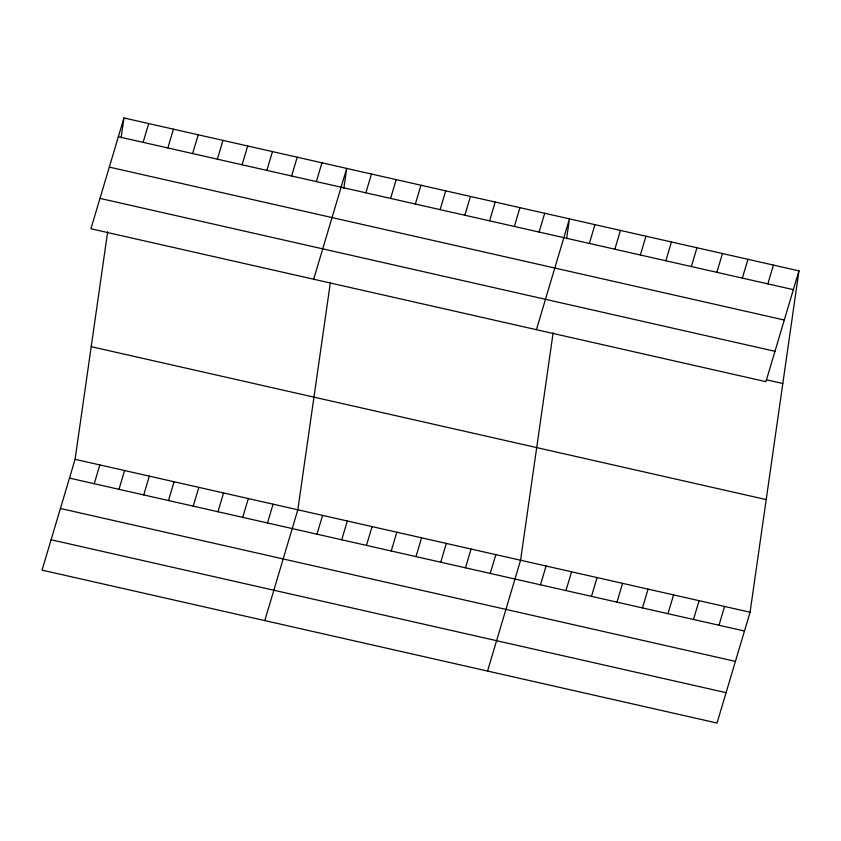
<?xml version="1.0" encoding="UTF-8"?>
<svg xmlns="http://www.w3.org/2000/svg" width="841" height="841" viewBox="0 0 841 841"><rect width="100%" height="100%" fill="white"/><g stroke="black" fill="none" stroke-linecap="round" stroke-linejoin="round"><path stroke-width="1.26" d="M798.95 270.865L765.92 381.677L90.923 228.763L123.963 117.961L798.95 270.865L750.077 612.237L717.037 723.039L42.05 570.135L75.08 459.323L107.648 231.885M121.125 137.766L123.963 117.961M330.397 282.345L297.83 509.783L264.799 620.595M343.874 188.226L346.702 168.421L313.672 279.223M553.136 332.805L520.579 560.243L487.549 671.055M566.613 238.686L569.452 218.881L536.421 329.683M143.107 142.35L148.71 123.564M167.853 147.953L173.456 129.167M192.61 153.567L198.203 134.781M94.234 483.712L99.837 464.936M118.98 489.325L124.584 470.54M217.356 159.17L222.96 140.384M242.103 164.773L247.706 145.987M143.727 494.929L149.33 476.143M168.484 500.532L174.076 481.756M266.86 170.387L272.452 151.601M291.606 175.99L297.209 157.204M193.23 506.145L198.833 487.36M217.977 511.749L223.58 492.963M316.353 181.593L321.956 162.807M242.734 517.352L248.326 498.576M267.48 522.965L273.083 504.18M365.856 192.81L371.459 174.024M390.602 198.413L396.206 179.638M316.983 534.172L322.576 515.396M415.359 204.027L420.952 185.241M341.73 539.785L347.333 521M440.106 209.63L445.709 190.844M366.476 545.388L372.079 526.603M464.852 215.233L470.455 196.458M391.233 550.992L396.826 532.216M489.609 220.847L495.202 202.061M415.98 556.605L421.583 537.82M514.356 226.45L519.948 207.664M440.726 562.208L446.329 543.423M539.102 232.053L544.705 213.278M465.483 567.822L471.076 549.036M490.229 573.425L495.822 554.639M589.352 243.438L594.955 224.652M614.855 249.22L620.448 230.434M540.479 584.81L546.072 566.025M640.348 254.991L645.951 236.205M565.972 590.582L571.575 571.796M665.851 260.773L671.454 241.987M591.475 596.364L597.078 577.578M691.355 266.544L696.947 247.759M616.979 602.135L622.571 583.349M716.847 272.326L722.451 253.54M642.471 607.917L648.075 589.131M742.351 278.098L747.954 259.312M667.975 613.688L673.578 594.902M767.854 283.88L773.447 265.094M693.478 619.47L699.071 600.684M718.971 625.241L724.574 606.456M118.36 136.747L793.347 289.651M109.309 167.107L784.296 320.022M99.974 198.392L774.971 351.307M766.246 379.764L782.824 383.517M91.206 346.671L766.204 499.586M75.08 459.323L750.077 612.237M69.488 478.108L744.474 631.023M60.426 508.479L735.423 661.383M51.101 539.764L726.098 692.679"/></g></svg>
